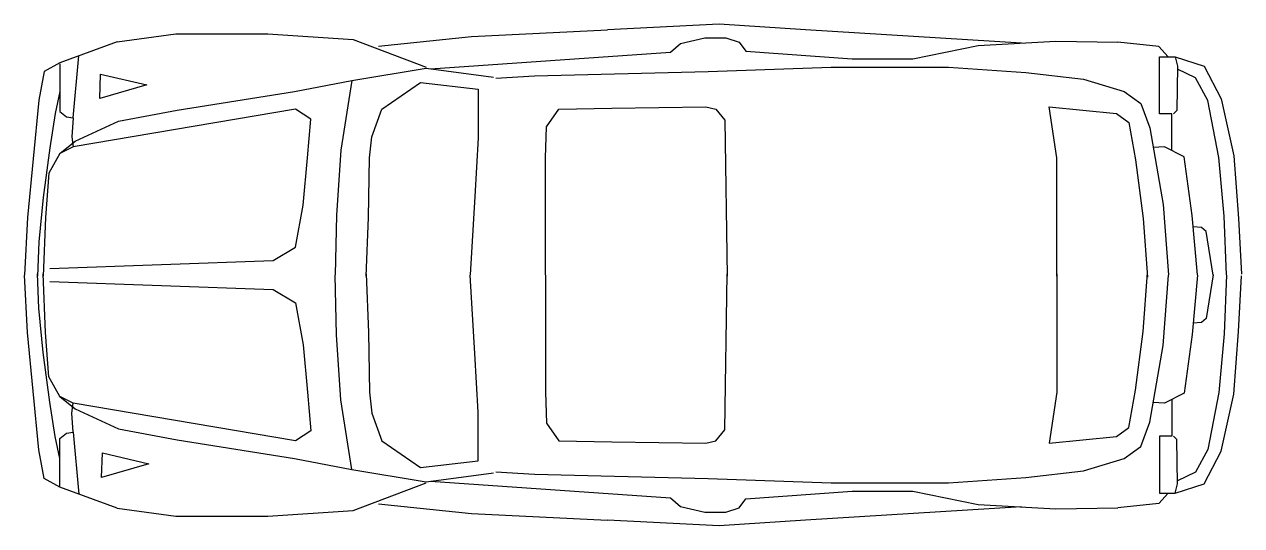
# Model space of a CAD drawing. Extents: x 19142 to 23296, y 81788 to 83500.
import ezdxf

# ---------------------------------------------------------------- set-up
doc = ezdxf.new("R2010")
doc.units = 0
doc.header["$LTSCALE"] = 32258
doc.header["$MEASUREMENT"] = 0
doc.layers.get('0').update_dxf_attribs({"linetype": 'CONTINUOUS'})

msp = doc.modelspace()

# ---------------------------------------------------------------- linework, layer by layer
at = {"linetype": 'CONTINUOUS'}
for p, q in [((19459.469, 83440.978), (19659.597, 83467.41)), ((20259.981, 83308.818), (20512.973, 83350.354)), ((20512.973, 83350.354), (20743.309, 83320.146)), ((20259.981, 81979.446), (20512.973, 81937.91)), ((20512.973, 81937.91), (20743.309, 81968.118)), ((19459.469, 81847.286), (19659.597, 81820.854))]:
    msp.add_line(p, q, dxfattribs=at)
at = {"linetype": 'CONTINUOUS', "flags": 128}
for points in [[(22544.643, 83436.051), (21808.323, 83481.363), (21513.795, 83500.243), (21132.041, 83481.788)], [(19659.597, 83467.41), (19973.005, 83467.41), (20263.757, 83448.53), (20512.973, 83354.13)], [(20350.409, 83425.148), (20667.593, 83459.132), (21132.041, 83481.788)], [(20528.308, 83348.343), (21347.7, 83404.983), (21381.684, 83435.191), (21464.756, 83454.071), (21536.5, 83454.071), (21581.812, 83438.967), (21604.468, 83408.759), (21966.964, 83382.327), (22174.644, 83382.327), (22397.428, 83427.639), (22661.748, 83442.743), (22873.204, 83438.967)], [(19459.469, 83440.978), (19263.117, 83369.234), (19210.253, 83339.026), (19191.373, 83240.85), (19172.493, 83040.722), (19153.613, 82840.594), (19142.285, 82644.242)], [(23045.046, 83389.775), (23012.994, 83424.498), (22873.204, 83438.967)], [(19263.117, 83365.458), (19263.117, 83203.09), (19285.773, 83184.21), (19308.429, 83180.434), (19328.269, 83393.039)], [(23058.401, 83069.255), (23058.401, 83194.792), (23015.665, 83194.792), (23015.665, 83389.775), (23069.085, 83389.775), (23077.098, 83357.723), (23074.427, 83205.476), (23063.743, 83194.792)], [(23069.085, 83389.775), (23167.912, 83357.723), (23226.674, 83245.541), (23269.41, 83050.558), (23285.436, 82836.878), (23296.12, 82647.237)], [(19399.307, 83246.45), (19402.668, 83330.475), (19560.635, 83293.504), (19399.307, 83246.45)], [(20750.861, 83316.37), (20883.021, 83323.922), (21475.853, 83339.026), (21894.989, 83354.13), (22295.245, 83354.13), (22559.565, 83335.25), (22755.917, 83312.594), (22895.629, 83271.058), (22952.269, 83229.522), (22982.477, 83146.45)], [(23244.961, 82644.601), (23236.948, 82844.926), (23218.251, 83045.251), (23180.857, 83240.234), (23138.121, 83317.693), (23076.914, 83347.211)], [(19263.117, 83059.602), (19315.981, 83101.138), (19463.245, 83169.106), (19663.373, 83206.866), (20063.629, 83271.058), (20259.981, 83308.818), (20222.221, 83070.93), (20207.117, 82848.146), (20203.341, 82644.242)], [(20309.069, 82640.466), (20316.621, 82840.594), (20320.397, 83044.498), (20327.949, 83116.242), (20361.933, 83210.642), (20494.093, 83301.266), (20690.445, 83278.61), (20690.445, 83112.466), (20679.117, 82912.338), (20664.013, 82644.242)], [(19263.117, 83271.058), (19248.013, 83195.538), (19229.133, 83078.482), (19206.477, 82908.562), (19191.373, 82757.522), (19187.597, 82640.466)], [(19229.133, 82666.898), (19991.885, 82693.33), (20067.405, 82738.642), (20093.837, 82882.13), (20108.941, 83044.498), (20120.269, 83176.658), (20067.405, 83210.642), (19308.429, 83082.258)], [(20920.781, 82644.242), (20920.781, 83044.498), (20924.557, 83150.226), (20966.093, 83210.642), (21147.341, 83214.418)], [(21147.341, 83214.418), (21468.301, 83218.194), (21502.285, 83210.642), (21532.493, 83172.882), (21540.045, 82640.466)], [(22665.293, 82640.466), (22665.293, 83044.498), (22638.861, 83218.194), (22869.197, 83195.538), (22910.733, 83165.33), (22933.389, 83036.946), (22959.821, 82836.818), (22974.925, 82636.69)], [(19308.429, 83180.434), (19304.653, 83116.242), (19308.429, 83082.258), (19263.117, 83059.602), (19225.357, 82991.634), (19214.029, 82840.594), (19206.477, 82640.466)], [(22982.477, 83146.45), (23027.884, 82884.692), (23046.581, 82644.302)], [(23145.408, 82644.302), (23126.711, 82847.298), (23100.001, 83047.623), (23033.226, 83082.346), (22994.112, 83079.377)], [(23199.066, 82643.009), (23175.027, 82792.585), (23159.001, 82805.94), (23130.314, 82808.183)], [(19459.469, 81847.286), (19263.117, 81919.03), (19210.253, 81949.238), (19191.373, 82047.414), (19172.493, 82247.542), (19153.613, 82447.67), (19142.285, 82644.022)], [(19263.117, 82017.206), (19248.013, 82092.726), (19229.133, 82209.782), (19206.477, 82379.702), (19191.373, 82530.742), (19187.597, 82647.798)], [(19308.429, 82107.83), (19304.653, 82172.022), (19308.429, 82206.006), (19263.117, 82228.662), (19225.357, 82296.63), (19214.029, 82447.67), (19206.477, 82647.798)], [(19229.133, 82621.366), (19991.885, 82594.934), (20067.405, 82549.622), (20093.837, 82406.134), (20108.941, 82243.766), (20120.269, 82111.606), (20067.405, 82077.622), (19308.429, 82206.006)], [(19263.117, 82228.662), (19315.981, 82187.126), (19463.245, 82119.158), (19663.373, 82081.398), (20063.629, 82017.206), (20259.981, 81979.446), (20222.221, 82217.334), (20207.117, 82440.118), (20203.341, 82644.022)], [(20309.069, 82647.798), (20316.621, 82447.67), (20320.397, 82243.766), (20327.949, 82172.022), (20361.933, 82077.622), (20494.093, 81986.998), (20690.445, 82009.654), (20690.445, 82175.798), (20679.117, 82375.926), (20664.013, 82644.022)], [(20920.781, 82644.022), (20920.781, 82243.766), (20924.557, 82138.038), (20966.093, 82077.622), (21147.341, 82073.846)], [(21147.341, 82073.846), (21468.301, 82070.07), (21502.285, 82077.622), (21532.493, 82115.382), (21540.045, 82647.798)], [(22665.293, 82647.798), (22665.293, 82243.766), (22638.861, 82070.07), (22869.197, 82092.726), (22910.733, 82122.934), (22933.389, 82251.318), (22959.821, 82451.446), (22974.925, 82651.574)], [(22982.477, 82141.814), (23027.884, 82403.572), (23046.581, 82643.962)], [(23145.408, 82643.962), (23126.711, 82440.966), (23100.001, 82240.641), (23033.226, 82205.918), (22994.112, 82208.887)], [(23069.085, 81898.489), (23167.912, 81930.541), (23226.674, 82042.723), (23269.41, 82237.706), (23285.436, 82451.386), (23296.12, 82641.027)], [(23244.961, 82643.663), (23236.948, 82443.338), (23218.251, 82243.013), (23180.857, 82048.03), (23138.121, 81970.571), (23076.914, 81941.053)], [(23199.066, 82645.255), (23175.027, 82495.679), (23159.001, 82482.324), (23130.314, 82480.081)], [(23058.401, 82219.009), (23058.401, 82093.472), (23015.665, 82093.472), (23015.665, 81898.489), (23069.085, 81898.489), (23077.098, 81930.541), (23074.427, 82082.788), (23063.743, 82093.472)], [(20750.861, 81971.894), (20883.021, 81964.342), (21475.853, 81949.238), (21894.989, 81934.134), (22295.245, 81934.134), (22559.565, 81953.014), (22755.917, 81975.67), (22895.629, 82017.206), (22952.269, 82058.742), (22982.477, 82141.814)], [(19263.117, 81922.806), (19263.117, 82085.174), (19285.773, 82104.054), (19308.429, 82107.83), (19328.269, 81895.225)], [(19406.029, 81952.465), (19409.39, 82036.49), (19567.357, 81999.519), (19406.029, 81952.465)], [(19659.597, 81820.854), (19973.005, 81820.854), (20263.757, 81839.734), (20512.973, 81934.134)], [(20528.308, 81939.921), (21347.7, 81883.281), (21381.684, 81853.073), (21464.756, 81834.193), (21536.5, 81834.193), (21581.812, 81849.297), (21604.468, 81879.505), (21966.964, 81905.937), (22174.644, 81905.937), (22397.428, 81860.625), (22661.748, 81845.521), (22873.204, 81849.297)], [(23045.046, 81898.489), (23012.994, 81863.766), (22873.204, 81849.297)], [(20350.409, 81863.116), (20667.593, 81829.132), (21132.041, 81806.476)], [(22544.643, 81852.213), (21808.323, 81806.901), (21513.795, 81788.021), (21132.041, 81806.476)]]:
    msp.add_lwpolyline(points, dxfattribs=at)

doc.saveas('drawing.dxf')
